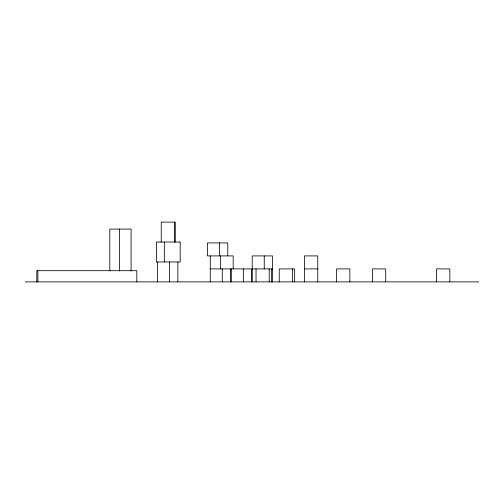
<?xml version="1.0" encoding="UTF-8"?>
<svg xmlns="http://www.w3.org/2000/svg" width="504" height="504" viewBox="0 0 504 504"><rect width="100%" height="100%" fill="white"/><g stroke="black" fill="none" stroke-linecap="round" stroke-linejoin="round"><path stroke-width="0.76" d="M210.256 281.894L210.256 268.903L251.672 268.903L251.672 281.894M252.227 268.903L272.582 268.903M304.517 268.903L317.778 268.903M25.2 281.894L478.8 281.894M449.839 281.894L449.839 268.903L436.571 268.903L436.571 281.894M385.705 281.894L385.705 268.903L372.443 268.903L372.443 281.894M349.864 281.894L349.864 268.903L336.596 268.903L336.596 281.894M317.778 281.894L317.778 255.912L304.517 255.912L304.517 281.894M294.645 281.894L294.645 268.903L279.248 268.903L279.248 281.894M292.433 268.903L292.433 281.894M272.582 281.894L272.582 255.912L252.227 255.912L252.227 281.894M271.429 268.903L271.429 281.894M269.218 268.903L269.218 281.894M264.26 255.912L264.26 268.903M256.038 268.903L256.038 281.894M243.35 268.903L243.35 281.894M233.188 268.903L233.188 255.912L207.421 255.912L207.421 242.922L227.776 242.922L227.776 255.912M231.317 268.903L231.317 281.894M230.612 268.903L230.612 281.894M222.289 268.903L222.289 281.894M220.406 255.912L220.406 268.903M219.454 242.922L219.454 255.912M210.288 255.912L210.288 268.903M177.874 261.967L177.874 281.894M175.272 242.033L175.272 222.107L161.249 222.107L161.249 242.033M174.504 222.107L174.504 242.033M169.552 261.967L169.552 281.894M164.329 242.033L164.329 261.967M157.519 261.967L157.519 281.894M136.817 281.894L136.817 270.692L36.811 270.692L36.811 281.894M131.09 271.02L131.09 229.081L109.809 229.081L109.809 271.02M119.549 229.081L119.549 271.02M37.876 270.692L37.876 281.894M180.18 242.033L156.404 242.033L156.404 261.967L180.18 261.967L180.18 242.033"/></g></svg>
